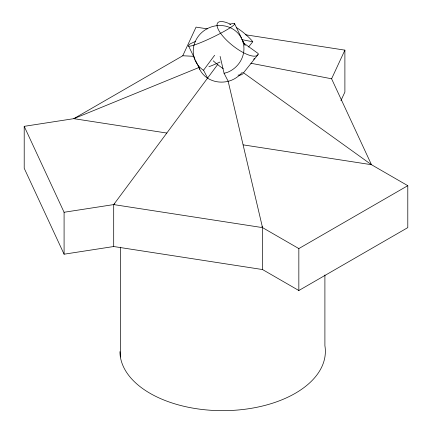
<?xml version="1.0" encoding="UTF-8"?>
<svg xmlns="http://www.w3.org/2000/svg" width="432" height="432" viewBox="0 0 432 432"><rect width="100%" height="100%" fill="white"/><g stroke="black" fill="none" stroke-linecap="round" stroke-linejoin="round"><path stroke-width="0.65" d="M238.048 75.076A25.682 8.44 38.6 0 0 242.935 73.516L258.066 54.562L258.244 53.563L243.162 42.73M243.659 72.905L371.477 164.711L407.792 185.679L407.792 227.615L298.841 290.515L262.526 269.546L113.697 246.526L64.087 254.2L24.208 168.275L24.208 126.338L73.818 118.665L182.768 55.76L196.058 27.119L207.355 28.863M243.243 144.871L371.477 164.711L331.598 78.786L344.893 50.139L245.23 34.722M340.929 100.607L344.893 92.075L344.893 50.139M207.608 78.073L203.553 70.195L214.634 55.269M113.697 246.526L113.697 204.59L217.895 64.211M248.573 47.012L252.774 41.747L251.678 40.365A25.682 8.44 38.6 0 0 236.714 27.724M253.622 59.351L254.464 58.298M24.208 126.338L64.087 212.263L113.697 204.59L114.858 203.915M113.697 204.59L262.526 227.615L298.841 248.578L407.792 185.679M195.437 41.402L189.999 43.951A25.682 2.705 -25.7 0 0 215.033 36.126A25.682 2.705 -25.7 0 0 229.678 24.338M199.055 67.457L73.818 118.665L166.833 133.051M220.115 56.419L224.073 73.283L227.648 72.284A25.682 24.1 -27.2 0 0 240.343 36.31A25.682 24.1 -27.2 0 0 201.982 32.319A25.682 24.1 -27.2 0 0 202.608 69.682L203.553 70.195M182.768 55.76L194.011 56.338M241.688 39.614L252.774 41.747M250.879 63.25L331.598 78.786M242.276 40.041L245.176 45.668M224.073 73.283L228.128 81.162L262.526 227.615L262.526 269.546M234.479 23.479L241.472 38.011M243.221 41.645L244.388 44.069M188.66 46.132L195.075 59.454M195.658 60.664L199.741 69.142A25.682 2.705 -25.7 0 1 199.622 68.413M261.959 226.395L262.526 227.615M324.902 274.979L324.902 345.713A102.719 59.303 0 0 1 227.783 410.594A102.719 59.303 0 0 1 119.929 351.637M298.841 248.578L298.841 290.515M120.393 247.212L120.393 357.016M64.087 212.263L64.087 254.2M220.061 62.019A25.682 2.705 -25.7 0 1 208.894 66.755M223.171 68.607A25.682 8.44 38.6 0 1 213.208 60.826M242.33 72.225A25.682 24.1 -27.2 0 1 231.703 80.163C223.522 83.425 213.932 82.652 206.663 77.56A25.682 24.1 -27.2 0 1 198.52 66.533M258.066 54.562A25.682 8.44 38.6 0 1 224.127 37.633A25.682 8.44 38.6 0 1 230.747 24.349"/></g></svg>
